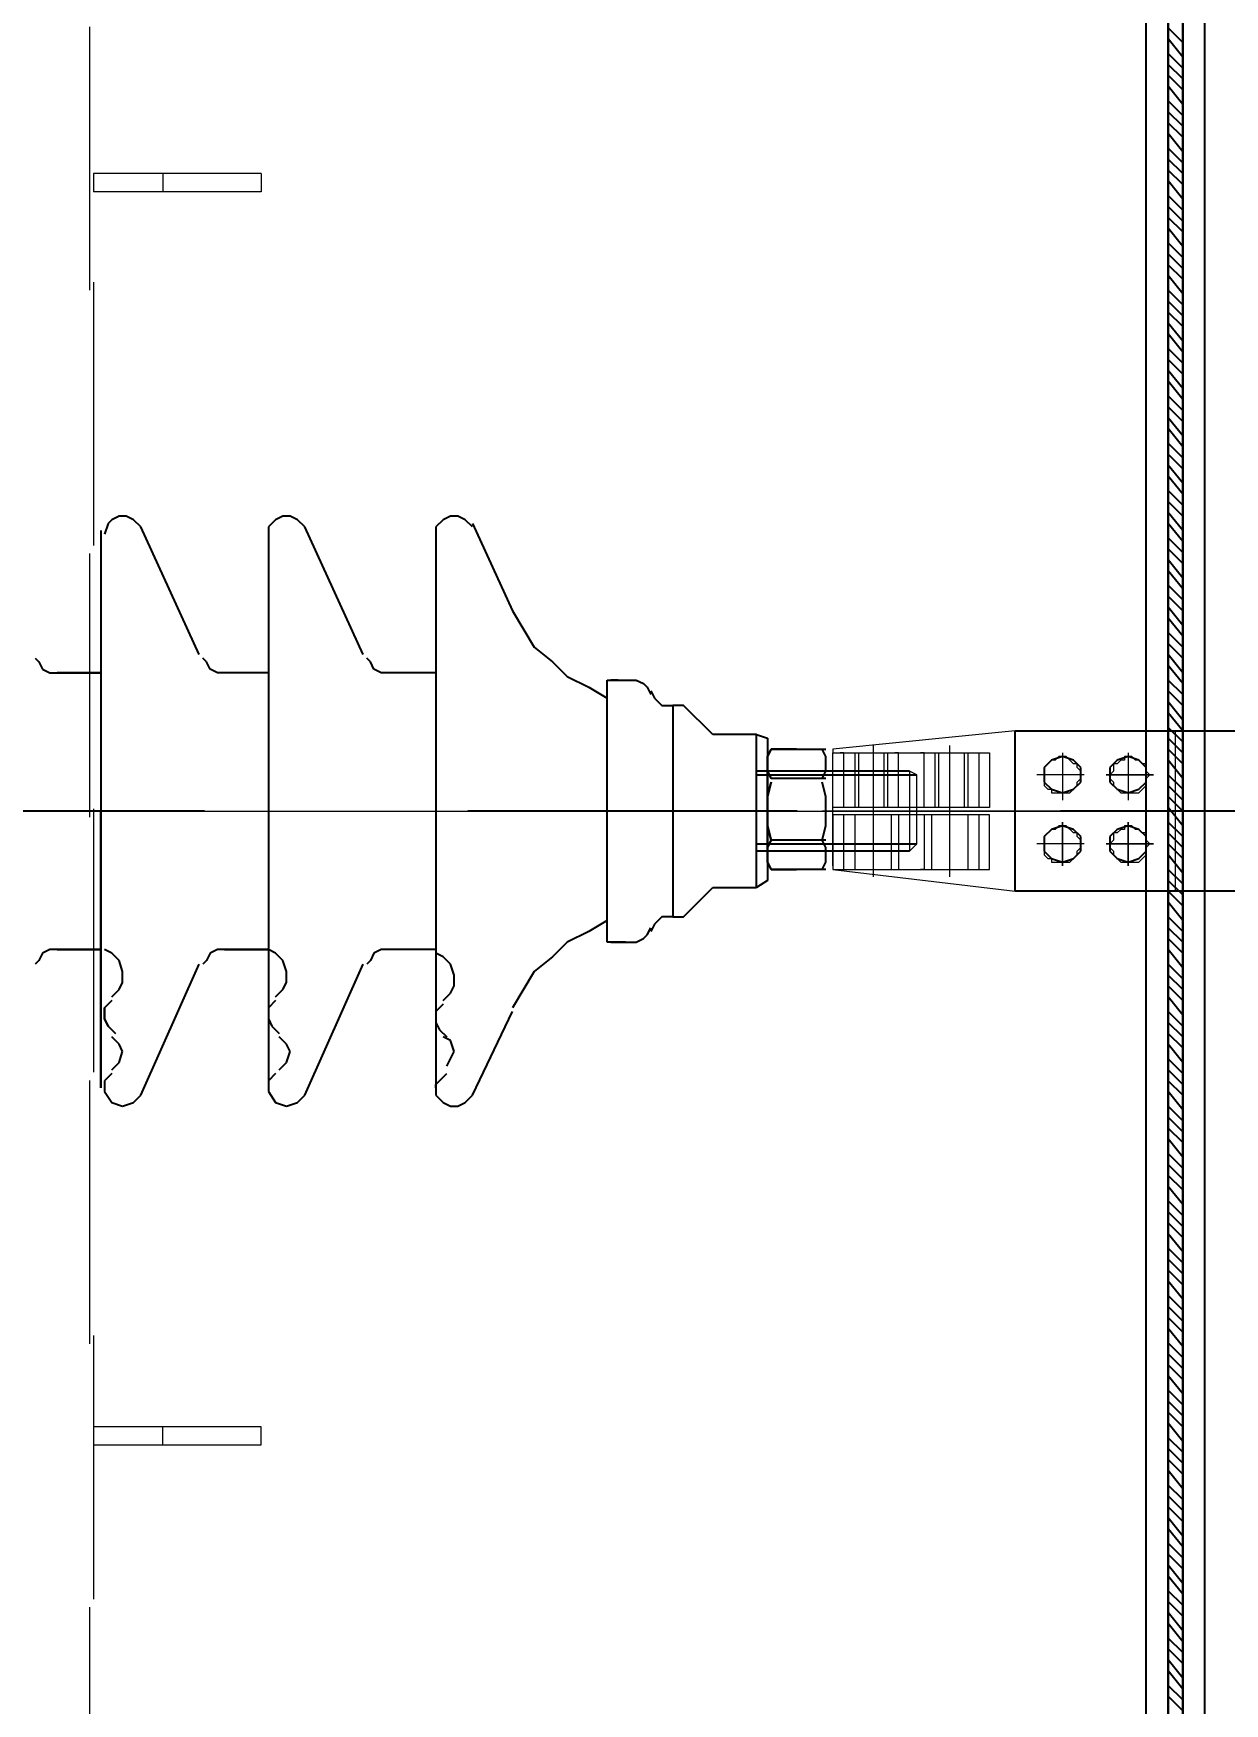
# Model space of a CAD drawing. Header units: metres. Extents: x 529524 to 529977, y 2674144 to 2674419.
# Drawn here: x 529758.532 to 529758.984, y 2674300.435 to 2674301.069 of the extents above; entities that cross this region are included whole.
import ezdxf

# ---------------------------------------------------------------- set-up
doc = ezdxf.new("R2010")
doc.units = ezdxf.units.M
doc.linetypes.add('CENTER', pattern=[2, 1.25, -0.25, 0.25, -0.25])
doc.linetypes.add('PDF_IMPORT', pattern=[1, 0.8, -0.2])
doc.layers.add('IDT', color=7, linetype='Continuous')
doc.layers.add('MMS Block Numbering', color=7, linetype='Continuous')
doc.styles.add('Adani Regular', font='Adani Regular.ttf')

# ---------------------------------------------------------------- blocks, each defined once
blk = doc.blocks.new('IDT')
at = {"layer": 'IDT', "color": 0, "lineweight": 25}
for p, q in [((14.51492, 11.14164), (14.51492, 12.8277)), ((14.52322, 11.14164), (14.52322, 12.8277)), ((14.52322, 12.8277), (14.52322, 11.14164)), ((14.52875, 11.14164), (14.52875, 12.8277)), ((14.52876, 12.8277), (14.52876, 11.14164)), ((14.53705, 12.8277), (14.53705, 11.14164)), ((14.52322, 12.327), (14.52875, 12.32147)), ((14.52322, 12.32285), (14.52875, 12.31732)), ((14.52322, 12.3187), (14.52875, 12.31178)), ((14.52322, 12.31455), (14.52875, 12.30763)), ((14.52322, 12.30902), (14.52875, 12.30349)), ((14.52322, 12.30487), (14.52875, 12.29934)), ((14.52322, 12.30072), (14.52875, 12.2938)), ((14.52322, 12.29657), (14.52875, 12.28965)), ((14.52322, 12.29104), (14.52875, 12.2855)), ((14.52322, 12.28689), (14.52875, 12.28135)), ((14.52322, 12.28274), (14.52875, 12.27582)), ((14.52322, 12.27859), (14.52875, 12.27167)), ((14.52322, 12.27306), (14.52875, 12.26752)), ((14.52322, 12.26891), (14.52875, 12.26337)), ((14.52322, 12.26476), (14.52875, 12.25784)), ((14.52322, 12.26061), (14.52875, 12.25369)), ((14.52322, 12.25508), (14.52875, 12.24954)), ((14.52322, 12.25093), (14.52875, 12.24539)), ((14.52322, 12.24678), (14.52875, 12.24124)), ((14.52322, 12.24263), (14.52875, 12.23571)), ((14.52322, 12.23709), (14.52875, 12.23156)), ((14.52322, 12.23294), (14.52875, 12.22741)), ((14.52322, 12.2288), (14.52875, 12.22326)), ((14.52322, 12.22465), (14.52875, 12.21773)), ((14.52322, 12.21911), (14.52875, 12.21358)), ((14.52322, 12.21496), (14.52875, 12.20943)), ((14.52322, 12.21081), (14.52875, 12.20528)), ((14.52322, 12.20666), (14.52875, 12.19975)), ((14.52322, 12.20113), (14.52875, 12.1956)), ((14.52322, 12.19698), (14.52875, 12.19145)), ((14.52322, 12.19283), (14.52875, 12.1873)), ((14.52322, 12.18868), (14.52875, 12.18177)), ((14.52322, 12.18315), (14.52875, 12.17762)), ((14.52322, 12.179), (14.52875, 12.17347)), ((14.52322, 12.17485), (14.52875, 12.16932)), ((14.52322, 12.1707), (14.52875, 12.16379)), ((14.52322, 12.16517), (14.52875, 12.15964)), ((14.52322, 12.16102), (14.52875, 12.15549)), ((14.52322, 12.15687), (14.52875, 12.15134)), ((14.52322, 12.15272), (14.52875, 12.14581)), ((14.52322, 12.14719), (14.52875, 12.14166)), ((14.52322, 12.14304), (14.52875, 12.13751)), ((14.52322, 12.13889), (14.52875, 12.13336)), ((14.52322, 12.13474), (14.52875, 12.12783)), ((14.52322, 12.12921), (14.52875, 12.12368)), ((14.52322, 12.12506), (14.52875, 12.11953)), ((14.52322, 12.12091), (14.52875, 12.11538)), ((14.52322, 12.11676), (14.52875, 12.10984)), ((14.52322, 12.11123), (14.52875, 12.10569)), ((14.52322, 12.10708), (14.52875, 12.10155)), ((14.52322, 12.10293), (14.52875, 12.0974)), ((14.52322, 12.09878), (14.52875, 12.09186)), ((14.7957, 12.09601), (14.79294, 12.09325)), ((14.79847, 12.0974), (14.7957, 12.09601)), ((14.80124, 12.0974), (14.79847, 12.0974)), ((14.804, 12.09601), (14.80124, 12.0974)), ((14.80677, 12.09325), (14.804, 12.09601)), ((14.85933, 12.09601), (14.85656, 12.09325)), ((14.86348, 12.0974), (14.85933, 12.09601)), ((14.86763, 12.09601), (14.86348, 12.0974)), ((14.87039, 12.09186), (14.86763, 12.09601)), ((14.92157, 12.09601), (14.9188, 12.09325)), ((14.92572, 12.0974), (14.92157, 12.09601)), ((14.92987, 12.09601), (14.92572, 12.0974)), ((14.93263, 12.09186), (14.92987, 12.09601)), ((14.52322, 12.09325), (14.52875, 12.08771)), ((14.52322, 12.0891), (14.52875, 12.08356)), ((14.79294, 12.09325), (14.77772, 12.06143)), ((14.80677, 12.0891), (14.80262, 12.08495)), ((14.80677, 12.09048), (14.80677, 12.09325)), ((14.80677, 12.08495), (14.80677, 12.09048)), ((14.80677, 11.98536), (14.80677, 12.09048)), ((14.80677, 12.09048), (14.80677, 12.0891)), ((14.85656, 12.09325), (14.83443, 12.04345)), ((14.86763, 12.08495), (14.87039, 12.08771)), ((14.87039, 12.08771), (14.87039, 12.09186)), ((14.87039, 11.98536), (14.87039, 12.09048)), ((14.9188, 12.09325), (14.89667, 12.04345)), ((14.92987, 12.08495), (14.93263, 12.08771)), ((14.93263, 12.08771), (14.93263, 12.09186)), ((14.93402, 11.98536), (14.93402, 12.09048)), ((14.93402, 12.09048), (14.93402, 11.98536)), ((14.52322, 12.08495), (14.52875, 12.07941)), ((14.80262, 12.08218), (14.80124, 12.07941)), ((14.86624, 12.08356), (14.86348, 12.0808)), ((14.86624, 12.08356), (14.86624, 12.08356)), ((14.92987, 12.08356), (14.9271, 12.0808)), ((14.52322, 12.0808), (14.52875, 12.07388)), ((14.52322, 12.07527), (14.52875, 12.06973)), ((14.80124, 12.07941), (14.79985, 12.07665)), ((14.79985, 12.07665), (14.80124, 12.0725)), ((14.86348, 12.0808), (14.86209, 12.07665)), ((14.86209, 12.07665), (14.86348, 12.07388)), ((14.9271, 12.0808), (14.92572, 12.07665)), ((14.92572, 12.07665), (14.9271, 12.07388)), ((14.52322, 12.07112), (14.52875, 12.06558)), ((14.80124, 12.0725), (14.804, 12.07112)), ((14.80538, 12.06835), (14.80262, 12.07112)), ((14.80677, 12.06558), (14.80538, 12.06835)), ((14.86348, 12.07388), (14.86624, 12.07112)), ((14.86901, 12.06697), (14.86624, 12.06973)), ((14.9271, 12.07388), (14.92987, 12.07112)), ((14.92849, 12.06973), (14.93125, 12.06697)), ((14.93125, 12.06697), (14.92849, 12.06973)), ((14.52322, 12.06697), (14.52875, 12.06143)), ((14.52322, 12.06282), (14.52875, 12.0559)), ((14.80677, 12.06143), (14.80677, 12.06558)), ((14.87039, 12.0642), (14.86901, 12.06697)), ((14.87039, 12.06005), (14.87039, 12.0642)), ((14.93125, 12.06697), (14.93263, 12.0642)), ((14.93263, 12.0642), (14.93125, 12.06697)), ((14.93263, 12.0642), (14.93263, 12.06005)), ((14.93263, 12.06005), (14.93263, 12.0642)), ((14.52322, 12.05728), (14.52875, 12.05175)), ((14.76942, 12.04622), (14.77772, 12.06005)), ((14.804, 12.05728), (14.80124, 12.05452)), ((14.804, 12.05867), (14.80677, 12.06143)), ((14.86763, 12.0559), (14.86486, 12.05314)), ((14.86763, 12.05728), (14.87039, 12.06005)), ((14.92987, 12.0559), (14.9271, 12.05314)), ((14.93263, 12.06005), (14.92987, 12.05728)), ((14.92987, 12.05728), (14.93263, 12.06005)), ((14.52322, 12.05314), (14.52875, 12.0476)), ((14.80124, 12.05452), (14.79985, 12.05175)), ((14.79985, 12.05175), (14.79985, 12.0476)), ((14.86486, 12.05314), (14.86348, 12.05037)), ((14.86348, 12.05037), (14.86348, 12.04622)), ((14.9271, 12.05314), (14.92572, 12.05037)), ((14.92572, 12.05037), (14.92572, 12.04622)), ((14.52322, 12.04899), (14.52875, 12.04345)), ((14.52322, 12.04484), (14.52875, 12.03792)), ((14.76251, 12.04069), (14.76942, 12.04622)), ((14.79985, 12.0476), (14.80124, 12.04345)), ((14.80124, 12.04345), (14.804, 12.04069)), ((14.83166, 12.04207), (14.83305, 12.04345)), ((14.86348, 12.04622), (14.86486, 12.04207)), ((14.89391, 12.04207), (14.89529, 12.04345)), ((14.92572, 12.04622), (14.9271, 12.04207)), ((14.95753, 12.04207), (14.95891, 12.04345)), ((14.52322, 12.0393), (14.52875, 12.03377)), ((14.75697, 12.03515), (14.76251, 12.04069)), ((14.804, 12.04069), (14.80677, 12.0393)), ((14.80677, 12.03792), (14.82475, 12.03792)), ((14.82475, 12.03792), (14.82752, 12.03792)), ((14.82752, 12.03792), (14.83028, 12.0393)), ((14.83028, 12.0393), (14.83166, 12.04207)), ((14.86486, 12.04207), (14.86763, 12.0393)), ((14.86763, 12.0393), (14.87039, 12.03792)), ((14.87039, 12.03792), (14.88699, 12.03792)), ((14.88699, 12.03792), (14.87039, 12.03792)), ((14.88699, 12.03792), (14.88976, 12.03792)), ((14.88976, 12.03792), (14.89252, 12.0393)), ((14.89252, 12.0393), (14.89391, 12.04207)), ((14.9271, 12.04207), (14.92987, 12.0393)), ((14.92987, 12.0393), (14.93263, 12.03792)), ((14.95062, 12.03792), (14.93402, 12.03792)), ((14.93402, 12.03792), (14.95062, 12.03792)), ((14.95062, 12.03792), (14.95338, 12.03792)), ((14.95338, 12.03792), (14.95615, 12.0393)), ((14.95615, 12.0393), (14.95753, 12.04207)), ((14.52322, 12.03515), (14.52875, 12.02962)), ((14.52322, 12.031), (14.52875, 12.02547)), ((14.72378, 12.02824), (14.72516, 12.031)), ((14.72655, 12.03239), (14.72516, 12.02962)), ((14.72793, 12.03377), (14.72655, 12.03239)), ((14.73069, 12.03515), (14.72793, 12.03377)), ((14.73208, 12.03515), (14.73069, 12.03515)), ((14.73346, 12.03515), (14.73208, 12.03515)), ((14.74038, 12.03515), (14.73346, 12.03515)), ((14.73484, 12.03515), (14.74176, 12.03515)), ((14.74176, 12.03515), (14.74176, 11.93557)), ((14.74176, 12.02686), (14.74868, 12.031)), ((14.74868, 12.031), (14.75697, 12.03515)), ((14.52322, 12.02686), (14.52875, 12.01994)), ((14.71271, 12.02547), (14.70165, 12.01441)), ((14.71686, 12.02547), (14.71271, 12.02547)), ((14.71686, 11.94525), (14.71686, 12.02547)), ((14.71686, 12.02547), (14.71825, 12.02547)), ((14.71686, 11.98536), (14.71686, 12.02547)), ((14.71825, 12.02547), (14.72101, 12.02547)), ((14.72101, 12.02547), (14.72378, 12.02824)), ((14.52322, 12.02132), (14.52875, 12.01579)), ((14.43193, 12.01579), (14.58685, 12.01579)), ((14.52322, 12.01717), (14.52875, 12.01164)), ((14.52322, 12.01302), (14.52875, 12.00749)), ((14.58685, 12.01579), (14.58685, 11.95493)), ((14.6809, 12.01164), (14.68505, 12.01441)), ((14.6809, 11.98536), (14.6809, 12.01164)), ((14.70165, 12.01441), (14.68505, 12.01441)), ((14.68505, 12.01441), (14.68505, 11.98536)), ((14.52322, 12.00887), (14.52875, 12.00196)), ((14.65877, 12.00749), (14.67952, 12.00749)), ((14.66015, 12.00749), (14.65877, 12.00472)), ((14.67952, 12.00749), (14.66984, 12.00749)), ((14.6809, 12.00472), (14.67952, 12.00749)), ((14.67952, 12.00749), (14.6809, 12.00472)), ((14.67952, 12.00749), (14.67952, 12.00749)), ((14.52322, 12.00334), (14.52875, 11.99781)), ((14.52322, 11.99919), (14.52875, 11.99366)), ((14.53982, 12.00334), (14.53705, 12.00058)), ((14.53705, 12.00058), (14.53705, 11.99504)), ((14.54397, 12.00472), (14.53982, 12.00334)), ((14.54812, 12.00334), (14.54397, 12.00472)), ((14.55089, 12.00058), (14.54812, 12.00334)), ((14.55089, 11.99504), (14.55089, 12.00058)), ((14.56472, 12.00334), (14.56195, 12.00058)), ((14.56195, 12.00058), (14.56195, 11.99504)), ((14.56887, 12.00472), (14.56472, 12.00334)), ((14.57302, 12.00334), (14.56887, 12.00472)), ((14.57578, 12.00058), (14.57302, 12.00334)), ((14.57578, 11.99504), (14.57578, 12.00058)), ((14.62696, 12.00058), (14.68505, 12.00058)), ((14.65877, 12.00472), (14.65877, 11.99919)), ((14.65877, 11.99919), (14.66015, 11.99643)), ((14.67952, 11.99643), (14.6809, 11.99919)), ((14.6809, 11.99919), (14.67952, 11.99643)), ((14.6809, 11.99919), (14.6809, 12.00472)), ((14.6809, 12.00472), (14.6809, 11.99919)), ((14.6809, 11.99919), (14.6809, 12.00196)), ((14.6809, 12.00196), (14.6809, 11.96738)), ((14.52322, 11.99504), (14.52875, 11.98951)), ((14.53705, 11.99504), (14.53982, 11.99228)), ((14.53982, 11.99228), (14.54397, 11.99089)), ((14.54397, 11.99089), (14.54812, 11.99228)), ((14.54812, 11.99228), (14.55089, 11.99504)), ((14.56195, 11.99504), (14.56472, 11.99228)), ((14.56472, 11.99228), (14.56887, 11.99089)), ((14.56887, 11.99089), (14.57302, 11.99228)), ((14.57302, 11.99228), (14.57578, 11.99504)), ((14.68505, 11.99781), (14.62419, 11.99781)), ((14.65877, 11.99643), (14.66984, 11.99643)), ((14.66015, 11.99643), (14.65877, 11.99089)), ((14.66984, 11.99643), (14.67952, 11.99643)), ((14.67952, 11.99643), (14.6809, 11.99089)), ((14.6809, 11.99089), (14.67952, 11.99643)), ((14.52322, 11.99089), (14.52875, 11.98398)), ((14.65877, 11.99089), (14.65877, 11.97983)), ((14.6809, 11.99089), (14.6809, 11.97983)), ((14.6809, 11.97983), (14.6809, 11.99089)), ((14.52322, 11.98536), (14.52875, 11.97983)), ((14.52322, 11.98121), (14.52875, 11.97568)), ((14.65877, 11.97983), (14.66015, 11.9743)), ((14.6809, 11.97983), (14.67952, 11.9743)), ((14.67952, 11.9743), (14.6809, 11.97983)), ((14.6809, 11.9577), (14.6809, 11.98536)), ((14.68505, 11.98536), (14.68505, 11.95631)), ((14.71686, 11.94525), (14.71686, 11.98536)), ((14.80677, 11.87886), (14.80677, 11.98536)), ((14.87039, 11.88024), (14.87039, 11.98536)), ((14.93402, 11.87886), (14.93402, 11.98536)), ((14.52322, 11.97706), (14.52875, 11.97153)), ((14.53982, 11.97706), (14.53705, 11.9743)), ((14.53705, 11.9743), (14.53705, 11.96876)), ((14.54397, 11.97844), (14.53982, 11.97706)), ((14.54812, 11.97706), (14.54397, 11.97844)), ((14.55089, 11.9743), (14.54812, 11.97706)), ((14.55089, 11.96876), (14.55089, 11.9743)), ((14.56472, 11.97706), (14.56195, 11.9743)), ((14.56195, 11.9743), (14.56195, 11.96876)), ((14.56887, 11.97844), (14.56472, 11.97706)), ((14.57302, 11.97706), (14.56887, 11.97844)), ((14.57578, 11.9743), (14.57302, 11.97706)), ((14.57578, 11.96876), (14.57578, 11.9743)), ((14.52322, 11.97291), (14.52875, 11.966)), ((14.52322, 11.96738), (14.52875, 11.96185)), ((14.53705, 11.96876), (14.53982, 11.966)), ((14.54812, 11.966), (14.55089, 11.96876)), ((14.56195, 11.96876), (14.56472, 11.966)), ((14.57302, 11.966), (14.57578, 11.96876)), ((14.68505, 11.97153), (14.62419, 11.97153)), ((14.62696, 11.97015), (14.68505, 11.97015)), ((14.65877, 11.97291), (14.66984, 11.97291)), ((14.66015, 11.97291), (14.65877, 11.97015)), ((14.65877, 11.97015), (14.65877, 11.96461)), ((14.66984, 11.97291), (14.67952, 11.97291)), ((14.67952, 11.97291), (14.6809, 11.97015)), ((14.6809, 11.97015), (14.67952, 11.97291)), ((14.6809, 11.96461), (14.6809, 11.97153)), ((14.6809, 11.97015), (14.6809, 11.96461)), ((14.6809, 11.96461), (14.6809, 11.97015)), ((14.52322, 11.96323), (14.52875, 11.9577)), ((14.53982, 11.966), (14.54397, 11.96461)), ((14.54397, 11.96461), (14.54812, 11.966)), ((14.56472, 11.966), (14.56887, 11.96461)), ((14.56887, 11.96461), (14.57302, 11.966)), ((14.65877, 11.96461), (14.66015, 11.96185)), ((14.67952, 11.96185), (14.65877, 11.96185)), ((14.66984, 11.96185), (14.67952, 11.96185)), ((14.6809, 11.96461), (14.67952, 11.96185)), ((14.67952, 11.96185), (14.6809, 11.96461)), ((14.58685, 11.95493), (14.43193, 11.95493)), ((14.52322, 11.95908), (14.52875, 11.95355)), ((14.52322, 11.95493), (14.52875, 11.94802)), ((14.68505, 11.95631), (14.6809, 11.9577)), ((14.68505, 11.95631), (14.70165, 11.95631)), ((14.70165, 11.95631), (14.71271, 11.94525)), ((14.52322, 11.95078), (14.52875, 11.94387)), ((14.52322, 11.94525), (14.52875, 11.93972)), ((14.71271, 11.94525), (14.71686, 11.94525)), ((14.71825, 11.94525), (14.71686, 11.94525)), ((14.72101, 11.94525), (14.71825, 11.94525)), ((14.72378, 11.94248), (14.72101, 11.94525)), ((14.72516, 11.93972), (14.72378, 11.94248)), ((14.74868, 11.93833), (14.74176, 11.94248)), ((14.52322, 11.9411), (14.52875, 11.93557)), ((14.52322, 11.93695), (14.52875, 11.93003)), ((14.72655, 11.93833), (14.72516, 11.9411)), ((14.72793, 11.93695), (14.72655, 11.93833)), ((14.73069, 11.93557), (14.72793, 11.93695)), ((14.73208, 11.93557), (14.73069, 11.93557)), ((14.73346, 11.93557), (14.73208, 11.93557)), ((14.74038, 11.93557), (14.73346, 11.93557)), ((14.74176, 11.93557), (14.73484, 11.93557)), ((14.73761, 11.93557), (14.74038, 11.93557)), ((14.75697, 11.93418), (14.74868, 11.93833)), ((14.52322, 11.9328), (14.52875, 11.92589)), ((14.76251, 11.92865), (14.75697, 11.93418)), ((14.80677, 11.9328), (14.82475, 11.9328)), ((14.82475, 11.9328), (14.82752, 11.9328)), ((14.82752, 11.9328), (14.83028, 11.93142)), ((14.83028, 11.93142), (14.83166, 11.92865)), ((14.87039, 11.9328), (14.88699, 11.9328)), ((14.88699, 11.9328), (14.88976, 11.9328)), ((14.88976, 11.9328), (14.89252, 11.93142)), ((14.89252, 11.93142), (14.89391, 11.92865)), ((14.95062, 11.9328), (14.93402, 11.9328)), ((14.93402, 11.9328), (14.95062, 11.9328)), ((14.95338, 11.9328), (14.95062, 11.9328)), ((14.95615, 11.93142), (14.95338, 11.9328)), ((14.95753, 11.92865), (14.95615, 11.93142)), ((14.52322, 11.92727), (14.52875, 11.92174)), ((14.52322, 11.92312), (14.52875, 11.91759)), ((14.76942, 11.92312), (14.76251, 11.92865)), ((14.77772, 11.90929), (14.76942, 11.92312)), ((14.83166, 11.92865), (14.83305, 11.92727)), ((14.83443, 11.92589), (14.85656, 11.87747)), ((14.89391, 11.92865), (14.89529, 11.92727)), ((14.89667, 11.92589), (14.9188, 11.87747)), ((14.95891, 11.92727), (14.95753, 11.92865)), ((14.52322, 11.91897), (14.52875, 11.91205)), ((14.52322, 11.91482), (14.52875, 11.9079)), ((14.52322, 11.90929), (14.52875, 11.90375)), ((14.52322, 11.90514), (14.52875, 11.89961)), ((14.79294, 11.87609), (14.77772, 11.90929)), ((14.52322, 11.90099), (14.52875, 11.89407)), ((14.52322, 11.89684), (14.52875, 11.88992)), ((14.52322, 11.89131), (14.52875, 11.88577)), ((14.52322, 11.88716), (14.52875, 11.88162)), ((14.52322, 11.88301), (14.52875, 11.87609)), ((14.52322, 11.87886), (14.52875, 11.87194)), ((14.80677, 11.87747), (14.80677, 11.88024)), ((14.87039, 11.87747), (14.87039, 11.88024)), ((14.93125, 11.87609), (14.93263, 11.88024)), ((14.52322, 11.87333), (14.52875, 11.86779)), ((14.79294, 11.87747), (14.7957, 11.87471)), ((14.7957, 11.87471), (14.79847, 11.87333)), ((14.79847, 11.87333), (14.80124, 11.87333)), ((14.80124, 11.87333), (14.804, 11.87471)), ((14.804, 11.87471), (14.80677, 11.87747)), ((14.85656, 11.87747), (14.85933, 11.87471)), ((14.85933, 11.87471), (14.86209, 11.87333)), ((14.86209, 11.87333), (14.86486, 11.87333)), ((14.86486, 11.87333), (14.86763, 11.87471)), ((14.86763, 11.87471), (14.87039, 11.87747)), ((14.9188, 11.87747), (14.92157, 11.87471)), ((14.92157, 11.87471), (14.92434, 11.87333)), ((14.92434, 11.87333), (14.9271, 11.87333)), ((14.9271, 11.87333), (14.92987, 11.87471)), ((14.92987, 11.87471), (14.93125, 11.87609)), ((14.52322, 11.86918), (14.52875, 11.86364)), ((14.52322, 11.86503), (14.52875, 11.85811)), ((14.52322, 11.86088), (14.52875, 11.85396)), ((14.52322, 11.85534), (14.52875, 11.84981)), ((14.52322, 11.8512), (14.52875, 11.84566)), ((14.52322, 11.84705), (14.52875, 11.84013)), ((14.52322, 11.8429), (14.52875, 11.83598)), ((14.52322, 11.83736), (14.52875, 11.83183)), ((14.52322, 11.83321), (14.52875, 11.82768)), ((14.52322, 11.82906), (14.52875, 11.82215)), ((14.52322, 11.82492), (14.52875, 11.818)), ((14.52322, 11.81938), (14.52875, 11.81385)), ((14.52322, 11.81523), (14.52875, 11.8097)), ((14.52322, 11.81108), (14.52875, 11.80417)), ((14.52322, 11.80693), (14.52875, 11.80002)), ((14.52322, 11.8014), (14.52875, 11.79587)), ((14.52322, 11.79725), (14.52875, 11.79172)), ((14.52322, 11.7931), (14.52875, 11.78757)), ((14.52322, 11.78895), (14.52875, 11.78204)), ((14.52322, 11.78342), (14.52875, 11.77789)), ((14.52322, 11.77927), (14.52875, 11.77374)), ((14.52322, 11.77512), (14.52875, 11.76959)), ((14.52322, 11.77097), (14.52875, 11.76406)), ((14.52322, 11.76544), (14.52875, 11.75991)), ((14.52322, 11.76129), (14.52875, 11.75576)), ((14.52322, 11.75714), (14.52875, 11.75161)), ((14.52322, 11.75299), (14.52875, 11.74608)), ((14.52322, 11.74746), (14.52875, 11.74193)), ((14.52322, 11.74331), (14.52875, 11.73778)), ((14.52322, 11.73916), (14.52875, 11.73363)), ((14.52322, 11.73501), (14.52875, 11.72809)), ((14.52322, 11.72948), (14.52875, 11.72395)), ((14.52322, 11.72533), (14.52875, 11.7198)), ((14.52322, 11.72118), (14.52875, 11.71565)), ((14.52322, 11.71703), (14.52875, 11.71011)), ((14.52322, 11.7115), (14.52875, 11.70596)), ((14.52322, 11.70735), (14.52875, 11.70181)), ((14.52322, 11.7032), (14.52875, 11.69767)), ((14.52322, 11.69905), (14.52875, 11.69213)), ((14.52322, 11.69352), (14.52875, 11.68798))]:
    blk.add_line(p, q, dxfattribs=at)
at = {"layer": 'IDT', "color": 0, "linetype": 'PDF_IMPORT', "lineweight": 13, "ltscale": 0.0125}
for p, q in [((14.93817, 12.78759), (14.93817, 11.18175)), ((14.93678, 11.18452), (14.93678, 12.78482)), ((14.87316, 11.75023), (14.93678, 11.75023)), ((14.87316, 11.74331), (14.93678, 11.74331))]:
    blk.add_line(p, q, dxfattribs=at)
at = {"layer": 'IDT', "color": 0, "lineweight": 13}
for p, q in [((14.93678, 12.22603), (14.87316, 12.22603)), ((14.87316, 12.22603), (14.87316, 12.21911)), ((14.9105, 12.22603), (14.9105, 12.21911)), ((14.93678, 12.21911), (14.93678, 12.22603)), ((14.87316, 12.21911), (14.93678, 12.21911)), ((14.54397, 11.98951), (14.54397, 12.00611)), ((14.56887, 11.98951), (14.56887, 12.00611)), ((14.65877, 12.00749), (14.66984, 12.00749)), ((14.53429, 11.99781), (14.55227, 11.99781)), ((14.56057, 11.99781), (14.57717, 11.99781)), ((15.2065, 11.98536), (13.84548, 11.98536)), ((14.52599, 11.98536), (13.9589, 11.98536)), ((14.54397, 11.96323), (14.54397, 11.97983)), ((14.56887, 11.96323), (14.56887, 11.97983)), ((14.53429, 11.97153), (14.55227, 11.97153)), ((14.56057, 11.97153), (14.57717, 11.97153)), ((14.66984, 11.96185), (14.65877, 11.96185)), ((14.87316, 11.74331), (14.87316, 11.75023)), ((14.9105, 11.74331), (14.9105, 11.75023)), ((14.93678, 11.74331), (14.93678, 11.75023))]:
    blk.add_line(p, q, dxfattribs=at)
at = {"layer": 'IDT', "color": 0, "lineweight": 15}
for p, q in [((14.58685, 12.01579), (14.52599, 12.01579)), ((14.52599, 12.01579), (14.52599, 11.95493)), ((14.656, 12.00749), (14.58685, 12.01579)), ((14.58685, 11.95493), (14.58685, 12.01579)), ((14.59791, 12.00749), (14.59653, 12.00749)), ((14.59653, 12.00749), (14.59653, 12.00611)), ((14.59653, 12.00611), (14.59653, 11.98674)), ((14.656, 12.00749), (14.59791, 12.00749)), ((14.60068, 12.00611), (14.60068, 12.00749)), ((14.60068, 11.98674), (14.60068, 12.00611)), ((14.60483, 11.98674), (14.60483, 12.00749)), ((14.61866, 11.98674), (14.61866, 12.00749)), ((14.62143, 12.00611), (14.62143, 12.00749)), ((14.62143, 12.00749), (14.62281, 12.00749)), ((14.62143, 11.98674), (14.62143, 12.00611)), ((14.63111, 12.00749), (14.62972, 12.00749)), ((14.63111, 11.98674), (14.63111, 12.00749)), ((14.63387, 11.98674), (14.63387, 12.00749)), ((14.64771, 11.98674), (14.64771, 12.00749)), ((14.65186, 12.00749), (14.65186, 12.00611)), ((14.65186, 12.00611), (14.65186, 11.98674)), ((14.656, 12.00611), (14.656, 12.00749)), ((14.656, 11.98674), (14.656, 12.00611)), ((14.53705, 11.99919), (14.53567, 11.99781)), ((14.53844, 12.00334), (14.53705, 12.00196)), ((14.53705, 12.00196), (14.53705, 11.99919)), ((14.53982, 12.00472), (14.53844, 12.00334)), ((14.54674, 12.00472), (14.53982, 12.00472)), ((14.54812, 12.00334), (14.54674, 12.00472)), ((14.5495, 12.00196), (14.54812, 12.00334)), ((14.5495, 12.00058), (14.5495, 12.00196)), ((14.55089, 11.99919), (14.5495, 12.00058)), ((14.55089, 11.99781), (14.55089, 11.99919)), ((14.56333, 12.00058), (14.56195, 11.99919)), ((14.56195, 11.99919), (14.56195, 11.99643)), ((14.56472, 12.00334), (14.56333, 12.00196)), ((14.56333, 12.00196), (14.56333, 12.00058)), ((14.5661, 12.00472), (14.56472, 12.00334)), ((14.57302, 12.00472), (14.5661, 12.00472)), ((14.57302, 12.00334), (14.57302, 12.00472)), ((14.5744, 12.00334), (14.57302, 12.00334)), ((14.57578, 12.00196), (14.5744, 12.00334)), ((14.57578, 11.99504), (14.57578, 12.00196)), ((14.53567, 11.99781), (14.53705, 11.99643)), ((14.53705, 11.99643), (14.53705, 11.99366)), ((14.53705, 11.99366), (14.53844, 11.99366)), ((14.53844, 11.99366), (14.53982, 11.99228)), ((14.53982, 11.99228), (14.5412, 11.99228)), ((14.5412, 11.99228), (14.54259, 11.99089)), ((14.54535, 11.99089), (14.54535, 11.99228)), ((14.54535, 11.99228), (14.54674, 11.99228)), ((14.54674, 11.99228), (14.54812, 11.99366)), ((14.54812, 11.99366), (14.5495, 11.99366)), ((14.5495, 11.99643), (14.55089, 11.99781)), ((14.5495, 11.99366), (14.5495, 11.99643)), ((14.56195, 11.99643), (14.56333, 11.99504)), ((14.56333, 11.99504), (14.56333, 11.99366)), ((14.56333, 11.99366), (14.56472, 11.99366)), ((14.56472, 11.99366), (14.56748, 11.99089)), ((14.57025, 11.99089), (14.57163, 11.99228)), ((14.57163, 11.99228), (14.57302, 11.99228)), ((14.57302, 11.99228), (14.57578, 11.99504)), ((14.54259, 11.99089), (14.54397, 11.99089)), ((14.54397, 11.99089), (14.54535, 11.99089)), ((14.56748, 11.99089), (14.56887, 11.99089)), ((14.56887, 11.99089), (14.57025, 11.99089)), ((14.59653, 11.98674), (14.656, 11.98674)), ((14.65186, 11.98674), (14.656, 11.98674)), ((14.59653, 11.96323), (14.59653, 11.98398)), ((14.59653, 11.98398), (14.656, 11.98398)), ((14.60068, 11.96323), (14.60068, 11.98398)), ((14.60483, 11.96323), (14.60483, 11.98398)), ((14.60621, 11.96323), (14.60621, 11.98398)), ((14.61589, 11.96323), (14.61589, 11.98398)), ((14.61728, 11.96323), (14.61728, 11.98398)), ((14.62143, 11.98398), (14.62143, 11.96323)), ((14.63111, 11.98398), (14.63111, 11.96323)), ((14.63526, 11.96323), (14.63526, 11.98398)), ((14.63664, 11.96323), (14.63664, 11.98398)), ((14.64632, 11.96323), (14.64632, 11.98398)), ((14.64771, 11.96323), (14.64771, 11.98398)), ((14.65186, 11.98398), (14.65186, 11.96323)), ((14.656, 11.98398), (14.656, 11.96323)), ((14.53982, 11.97844), (14.53705, 11.97568)), ((14.53705, 11.97568), (14.53705, 11.97291)), ((14.54674, 11.97844), (14.53982, 11.97844)), ((14.5495, 11.97568), (14.54674, 11.97844)), ((14.5495, 11.9743), (14.5495, 11.97568)), ((14.55089, 11.97291), (14.5495, 11.9743)), ((14.56333, 11.9743), (14.56195, 11.97291)), ((14.5661, 11.97844), (14.56333, 11.97568)), ((14.56333, 11.97568), (14.56333, 11.9743)), ((14.57302, 11.97844), (14.5661, 11.97844)), ((14.57302, 11.97706), (14.57302, 11.97844)), ((14.5744, 11.97706), (14.57302, 11.97706)), ((14.57578, 11.97568), (14.5744, 11.97706)), ((14.57578, 11.96876), (14.57578, 11.97568)), ((14.53705, 11.97291), (14.53567, 11.97153)), ((14.53567, 11.97153), (14.53705, 11.97015)), ((14.53705, 11.97015), (14.53705, 11.96738)), ((14.53705, 11.96738), (14.53844, 11.96738)), ((14.53844, 11.96738), (14.53982, 11.966)), ((14.54674, 11.966), (14.54812, 11.96738)), ((14.54812, 11.96738), (14.5495, 11.96738)), ((14.5495, 11.97015), (14.55089, 11.97153)), ((14.5495, 11.96738), (14.5495, 11.97015)), ((14.55089, 11.97153), (14.55089, 11.97291)), ((14.56195, 11.97291), (14.56195, 11.97015)), ((14.56195, 11.97015), (14.56333, 11.96876)), ((14.56333, 11.96876), (14.56333, 11.96738)), ((14.56333, 11.96738), (14.56472, 11.96738)), ((14.56472, 11.96738), (14.56748, 11.96461)), ((14.57302, 11.966), (14.57578, 11.96876)), ((14.53982, 11.966), (14.5412, 11.966)), ((14.5412, 11.966), (14.54259, 11.96461)), ((14.54259, 11.96461), (14.54397, 11.96461)), ((14.54397, 11.96461), (14.54535, 11.96461)), ((14.54535, 11.96461), (14.54535, 11.966)), ((14.54535, 11.966), (14.54674, 11.966)), ((14.56748, 11.96461), (14.56887, 11.96461)), ((14.56887, 11.96461), (14.57025, 11.96461)), ((14.57025, 11.96461), (14.57163, 11.966)), ((14.57163, 11.966), (14.57302, 11.966)), ((14.58685, 11.95493), (14.656, 11.96185)), ((14.59791, 11.96323), (14.59653, 11.96323)), ((14.656, 11.96323), (14.59791, 11.96323)), ((14.62143, 11.96323), (14.62281, 11.96323)), ((14.63111, 11.96323), (14.62972, 11.96323)), ((14.63111, 11.96323), (14.63249, 11.96323)), ((14.656, 11.96323), (14.65186, 11.96323)), ((14.65186, 11.96323), (14.65324, 11.96323)), ((14.656, 11.96185), (14.656, 11.96323)), ((14.52599, 11.95493), (14.58685, 11.95493))]:
    blk.add_line(p, q, dxfattribs=at)
at = {"layer": 'IDT', "color": 0, "lineweight": 5}
for p, q in [((14.54397, 12.00611), (14.54397, 11.98951)), ((14.56887, 12.00611), (14.56887, 11.98951)), ((14.61174, 11.96046), (14.61174, 12.01026)), ((14.64079, 11.96046), (14.64079, 12.01026)), ((14.55227, 11.99781), (14.53429, 11.99781)), ((14.56057, 11.99781), (14.57855, 11.99781)), ((14.52461, 11.98536), (14.66015, 11.98536)), ((14.54397, 11.96323), (14.54397, 11.98121)), ((14.56887, 11.96323), (14.56887, 11.98121)), ((14.55227, 11.97153), (14.53429, 11.97153)), ((14.56057, 11.97153), (14.57855, 11.97153))]:
    blk.add_line(p, q, dxfattribs=at)
at = {"layer": 'IDT', "color": 0, "lineweight": 0}
for p, q in [((14.656, 12.00611), (14.656, 11.96461)), ((14.62696, 12.00058), (14.62419, 11.99781)), ((14.62696, 11.97015), (14.62696, 12.00058)), ((14.62419, 11.99781), (14.62419, 11.97153)), ((14.62419, 11.97153), (14.62696, 11.97015))]:
    blk.add_line(p, q, dxfattribs=at)
at = {"layer": 'IDT', "color": 8, "linetype": 'CENTER', "ltscale": 0.1}
blk.add_line((12.54466, 11.98536), (27.16418, 11.98536), dxfattribs=at)

msp = doc.modelspace()

# ---------------------------------------------------------------- block references
at = {"layer": 'IDT', "color": 8, "rotation": 180}
msp.add_blockref('IDT', (529773.49128, 2674312.75885), dxfattribs=at)

# ---------------------------------------------------------------- texts
at = {"layer": 'MMS Block Numbering', "insert": (529750.72734, 2674294.30043), "char_height": 7.5, "attachment_point": 5, "style": 'Adani Regular'}
msp.add_mtext_dynamic_manual_height_columns('A16d-\\PBL-14', width=41.5353798, gutter_width=1, heights=[0], dxfattribs=at)

doc.saveas('drawing.dxf')
